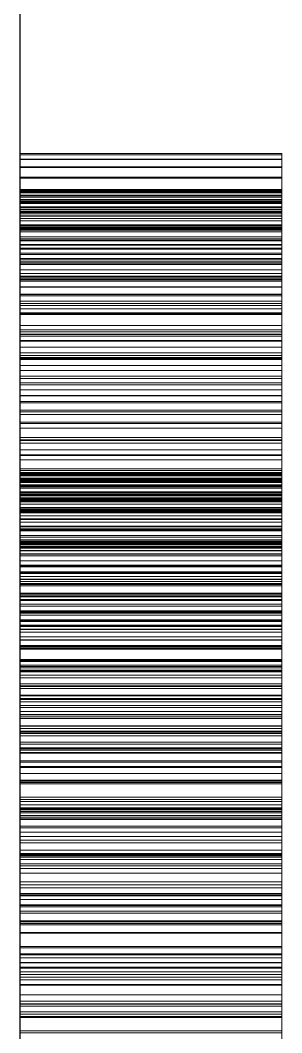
# Paper-space layout '01_三视图' of a CAD drawing. Header units: millimetres. Extents: x 8 to 451, y 8 to 289.
# Drawn here: x 18 to 18.6, y 188.286 to 190.605 of the extents above; entities that cross this region are included whole.
import ezdxf

# ---------------------------------------------------------------- set-up
doc = ezdxf.new("R2010")
doc.units = ezdxf.units.MM
doc.linetypes.add('WP_HIDDEN', pattern=[2.3, 1.5, -0.8])
doc.layers.add('HIDDEN', color=7, linetype='WP_HIDDEN', lineweight=13)
doc.layers.add('VISIBLE', color=7, linetype='CONTINUOUS', lineweight=25)

psp = doc.layouts.new('01_三视图')

# ---------------------------------------------------------------- linework, layer by layer
at = {"layer": 'HIDDEN'}
for points in [[(18, 190.3), (18, 190.2964)], [(18, 190.2966), (18, 190.3)], [(18, 190.3), (18.6, 190.3)], [(18, 190.2864), (18, 190.2966)], [(18, 190.2966), (18.6, 190.2966)], [(18, 190.2964), (18, 190.2857)], [(18, 190.2964), (18.6, 190.2964)], [(18, 190.2694), (18, 190.2864)], [(18, 190.2864), (18.6, 190.2864)], [(18, 190.2857), (18, 190.2679)], [(18, 190.2857), (18.6, 190.2857)], [(18.6, 190.3), (18.6, 190.2966)], [(18.6, 190.2964), (18.6, 190.3)], [(18.6, 190.2966), (18.6, 190.2864)], [(18.6, 190.2857), (18.6, 190.2964)], [(18.6, 190.2864), (18.6, 190.2694)], [(18.6, 190.2679), (18.6, 190.2857)], [(18, 190.2456), (18, 190.2694)], [(18, 190.2694), (18.6, 190.2694)], [(18, 190.2679), (18, 190.2429)], [(18, 190.2679), (18.6, 190.2679)], [(18.6, 190.2694), (18.6, 190.2456)], [(18.6, 190.2429), (18.6, 190.2679)], [(18, 190.215), (18, 190.2456)], [(18, 190.2456), (18.6, 190.2456)], [(18, 190.2429), (18, 190.2108)], [(18, 190.2429), (18.6, 190.2429)], [(18.6, 190.2456), (18.6, 190.215)], [(18.6, 190.2108), (18.6, 190.2429)], [(18, 190.2173), (18, 190.2138)], [(18, 190.2106), (18, 190.2173)], [(18, 190.2173), (18, 190.2153)], [(18, 190.2155), (18, 190.2173)], [(18, 190.2173), (18, 190.2141)], [(18, 190.2115), (18, 190.2173)], [(18, 190.2173), (18.6, 190.2173)], [(18, 190.21), (18, 190.2155)], [(18, 190.2155), (18.6, 190.2155)], [(18, 190.2153), (18, 190.2094)], [(18, 190.2153), (18.6, 190.2153)], [(18, 190.1776), (18, 190.215)], [(18, 190.215), (18.6, 190.215)], [(18, 190.2141), (18, 190.2044)], [(18, 190.2141), (18.6, 190.2141)], [(18, 190.2138), (18, 190.2033)], [(18, 190.2138), (18.6, 190.2138)], [(18, 190.194), (18, 190.2115)], [(18, 190.2115), (18.6, 190.2115)], [(18, 190.2108), (18, 190.1715)], [(18, 190.2108), (18.6, 190.2108)], [(18, 190.1903), (18, 190.2106)], [(18, 190.2106), (18.6, 190.2106)], [(18, 190.2007), (18, 190.21)], [(18, 190.21), (18.6, 190.21)], [(18, 190.2094), (18, 190.1994)], [(18, 190.2094), (18.6, 190.2094)], [(18.6, 190.2138), (18.6, 190.2173)], [(18.6, 190.2173), (18.6, 190.2106)], [(18.6, 190.2153), (18.6, 190.2173)], [(18.6, 190.2173), (18.6, 190.2155)], [(18.6, 190.2173), (18.6, 190.2115)], [(18.6, 190.2141), (18.6, 190.2173)], [(18.6, 190.2155), (18.6, 190.21)], [(18.6, 190.2094), (18.6, 190.2153)], [(18.6, 190.215), (18.6, 190.1776)], [(18.6, 190.2044), (18.6, 190.2141)], [(18.6, 190.2033), (18.6, 190.2138)], [(18.6, 190.2115), (18.6, 190.194)], [(18.6, 190.1715), (18.6, 190.2108)], [(18.6, 190.2106), (18.6, 190.1903)], [(18.6, 190.21), (18.6, 190.2007)], [(18.6, 190.1994), (18.6, 190.2094)], [(18, 190.2044), (18, 190.1883)], [(18, 190.2044), (18.6, 190.2044)], [(18, 190.2033), (18, 190.1858)], [(18, 190.2033), (18.6, 190.2033)], [(18, 190.1878), (18, 190.2007)], [(18, 190.2007), (18.6, 190.2007)], [(18, 190.1994), (18, 190.1855)], [(18, 190.1994), (18.6, 190.1994)], [(18, 190.1647), (18, 190.194)], [(18, 190.194), (18.6, 190.194)], [(18, 190.1912), (18, 183.8131)], [(18, 186.0929), (18, 190.1912)], [(18, 190.1912), (18, 186.963)], [(18, 185.884), (18, 190.1912)], [(18, 190.1912), (18, 186.0102)], [(18, 190.1912), (18, 190.1874)], [(18, 190.1912), (18.6, 190.1912)], [(18, 190.1751), (18, 190.1903)], [(18, 190.1903), (18.6, 190.1903)], [(18, 190.1883), (18, 190.1657)], [(18, 190.1883), (18.6, 190.1883)], [(18, 190.1712), (18, 190.1878)], [(18, 190.1878), (18.6, 190.1878)], [(18, 190.1874), (18, 190.176)], [(18, 190.1874), (18.6, 190.1874)], [(18, 190.1858), (18, 190.1613)], [(18, 190.1858), (18.6, 190.1858)], [(18, 190.1855), (18, 190.1676)], [(18, 190.1855), (18.6, 190.1855)], [(18.6, 190.1883), (18.6, 190.2044)], [(18.6, 190.1858), (18.6, 190.2033)], [(18.6, 190.2007), (18.6, 190.1878)], [(18.6, 190.1855), (18.6, 190.1994)], [(18.6, 190.194), (18.6, 190.1647)], [(18.6, 190.1912), (18.6, 183.8131)], [(18.6, 186.0102), (18.6, 190.1912)], [(18.6, 190.1912), (18.6, 186.0929)], [(18.6, 190.1912), (18.6, 185.884)], [(18.6, 186.963), (18.6, 190.1912)], [(18.6, 190.1874), (18.6, 190.1912)], [(18.6, 190.1903), (18.6, 190.1751)], [(18.6, 190.1657), (18.6, 190.1883)], [(18.6, 190.1878), (18.6, 190.1712)], [(18.6, 190.176), (18.6, 190.1874)], [(18.6, 190.1613), (18.6, 190.1858)], [(18.6, 190.1676), (18.6, 190.1855)], [(18, 190.1335), (18, 190.1776)], [(18, 190.1776), (18.6, 190.1776)], [(18, 190.176), (18, 190.157)], [(18, 190.176), (18.6, 190.176)], [(18, 190.1565), (18, 190.1751)], [(18, 190.1751), (18.6, 190.1751)], [(18, 190.1715), (18, 190.1251)], [(18, 190.1715), (18.6, 190.1715)], [(18, 190.151), (18, 190.1712)], [(18, 190.1712), (18.6, 190.1712)], [(18, 190.1676), (18, 190.1458)], [(18, 190.1676), (18.6, 190.1676)], [(18, 190.1657), (18, 190.1366)], [(18, 190.1657), (18.6, 190.1657)], [(18, 190.1238), (18, 190.1647)], [(18, 190.1647), (18.6, 190.1647)], [(18, 190.1613), (18, 190.1298)], [(18, 190.1613), (18.6, 190.1613)], [(18.6, 190.1776), (18.6, 190.1335)], [(18.6, 190.157), (18.6, 190.176)], [(18.6, 190.1751), (18.6, 190.1565)], [(18.6, 190.1251), (18.6, 190.1715)], [(18.6, 190.1712), (18.6, 190.151)], [(18.6, 190.1458), (18.6, 190.1676)], [(18.6, 190.1366), (18.6, 190.1657)], [(18.6, 190.1647), (18.6, 190.1238)], [(18.6, 190.1298), (18.6, 190.1613)], [(18, 190.157), (18, 190.1303)], [(18, 190.157), (18.6, 190.157)], [(18, 190.1345), (18, 190.1565)], [(18, 190.1565), (18.6, 190.1565)], [(18, 190.127), (18, 190.151)], [(18, 190.151), (18.6, 190.151)], [(18, 190.1458), (18, 190.1199)], [(18, 190.1458), (18.6, 190.1458)], [(18.6, 190.1303), (18.6, 190.157)], [(18.6, 190.1565), (18.6, 190.1345)], [(18.6, 190.151), (18.6, 190.127)], [(18.6, 190.1199), (18.6, 190.1458)], [(18, 190.1366), (18, 190.1011)], [(18, 190.1366), (18.6, 190.1366)], [(18, 190.1091), (18, 190.1345)], [(18, 190.1345), (18.6, 190.1345)], [(18, 190.0825), (18, 190.1335)], [(18, 190.1335), (18.6, 190.1335)], [(18, 190.1303), (18, 190.1085)], [(18, 190.1303), (18.6, 190.1303)], [(18, 190.1298), (18, 190.0913)], [(18, 190.1298), (18.6, 190.1298)], [(18, 190.0993), (18, 190.127)], [(18, 190.127), (18.6, 190.127)], [(18, 190.1251), (18, 190.0716)], [(18, 190.1251), (18.6, 190.1251)], [(18, 190.0712), (18, 190.1238)], [(18, 190.1238), (18.6, 190.1238)], [(18, 190.1199), (18, 190.0901)], [(18, 190.1199), (18.6, 190.1199)], [(18.6, 190.1011), (18.6, 190.1366)], [(18.6, 190.1345), (18.6, 190.1091)], [(18.6, 190.1335), (18.6, 190.0825)], [(18.6, 190.1085), (18.6, 190.1303)], [(18.6, 190.0913), (18.6, 190.1298)], [(18.6, 190.127), (18.6, 190.0993)], [(18.6, 190.0716), (18.6, 190.1251)], [(18.6, 190.1238), (18.6, 190.0712)], [(18.6, 190.0901), (18.6, 190.1199)], [(18, 190.0804), (18, 190.1091)], [(18, 190.1091), (18.6, 190.1091)], [(18, 190.1085), (18, 190.0823)], [(18, 190.1085), (18.6, 190.1085)], [(18, 190.1042), (18, 189.3559)], [(18, 186.8281), (18, 190.1042)], [(18, 190.1042), (18.6, 190.1042)], [(18, 190.1011), (18, 190.0591)], [(18, 190.1011), (18.6, 190.1011)], [(18, 190.068), (18, 190.0993)], [(18, 190.0993), (18.6, 190.0993)], [(18.6, 190.1091), (18.6, 190.0804)], [(18.6, 190.0823), (18.6, 190.1085)], [(18.6, 190.1042), (18.6, 186.8281)], [(18.6, 189.3559), (18.6, 190.1042)], [(18.6, 190.0591), (18.6, 190.1011)], [(18.6, 190.0993), (18.6, 190.068)], [(18, 190.0913), (18, 190.0458)], [(18, 190.0913), (18.6, 190.0913)], [(18, 190.0901), (18, 190.0563)], [(18, 190.0901), (18.6, 190.0901)], [(18, 190.0249), (18, 190.0825)], [(18, 190.0825), (18.6, 190.0825)], [(18, 190.0823), (18, 190.0517)], [(18, 190.0823), (18.6, 190.0823)], [(18, 190.0482), (18, 190.0804)], [(18, 190.0804), (18.6, 190.0804)], [(18, 190.0716), (18, 190.0111)], [(18, 190.0716), (18.6, 190.0716)], [(18, 190.0069), (18, 190.0712)], [(18, 190.0712), (18.6, 190.0712)], [(18.6, 190.0458), (18.6, 190.0913)], [(18.6, 190.0563), (18.6, 190.0901)], [(18.6, 190.0825), (18.6, 190.0249)], [(18.6, 190.0517), (18.6, 190.0823)], [(18.6, 190.0804), (18.6, 190.0482)], [(18.6, 190.0111), (18.6, 190.0716)], [(18.6, 190.0712), (18.6, 190.0069)], [(18, 190.0329), (18, 190.068)], [(18, 190.068), (18.6, 190.068)], [(18, 190.0591), (18, 190.0107)], [(18, 190.0591), (18.6, 190.0591)], [(18, 190.0563), (18, 190.0185)], [(18, 190.0563), (18.6, 190.0563)], [(18, 190.0517), (18, 190.0167)], [(18, 190.0517), (18.6, 190.0517)], [(18, 190.0127), (18, 190.0482)], [(18, 190.0482), (18.6, 190.0482)], [(18, 190.0458), (18, 189.9933)], [(18, 190.0458), (18.6, 190.0458)], [(18.6, 190.068), (18.6, 190.0329)], [(18.6, 190.0107), (18.6, 190.0591)], [(18.6, 190.0185), (18.6, 190.0563)], [(18.6, 190.0167), (18.6, 190.0517)], [(18.6, 190.0482), (18.6, 190.0127)], [(18.6, 189.9933), (18.6, 190.0458)], [(18, 189.9942), (18, 190.0329)], [(18, 190.0329), (18.6, 190.0329)], [(18, 189.9611), (18, 190.0249)], [(18, 190.0249), (18.6, 190.0249)], [(18.6, 190.0329), (18.6, 189.9942)], [(18.6, 190.0249), (18.6, 189.9611)], [(18, 190.0185), (18, 189.9767)], [(18, 190.0185), (18.6, 190.0185)], [(18, 190.0167), (18, 189.9772)], [(18, 190.0167), (18.6, 190.0167)], [(18, 189.9738), (18, 190.0127)], [(18, 190.0127), (18.6, 190.0127)], [(18, 190.0111), (18, 189.9439)], [(18, 190.0111), (18.6, 190.0111)], [(18, 190.0107), (18, 189.9562)], [(18, 190.0107), (18.6, 190.0107)], [(18, 189.9309), (18, 190.0069)], [(18, 190.0069), (18.6, 190.0069)], [(18.6, 189.9767), (18.6, 190.0185)], [(18.6, 189.9772), (18.6, 190.0167)], [(18.6, 190.0127), (18.6, 189.9738)], [(18.6, 189.9439), (18.6, 190.0111)], [(18.6, 189.9562), (18.6, 190.0107)], [(18.6, 190.0069), (18.6, 189.9309)], [(18, 189.9518), (18, 189.9942)], [(18, 189.9942), (18.6, 189.9942)], [(18, 189.9933), (18, 189.9347)], [(18, 189.9933), (18.6, 189.9933)], [(18, 189.9772), (18, 189.9333)], [(18, 189.9772), (18.6, 189.9772)], [(18, 189.9767), (18, 189.931)], [(18, 189.9767), (18.6, 189.9767)], [(18.6, 189.9942), (18.6, 189.9518)], [(18.6, 189.9347), (18.6, 189.9933)], [(18.6, 189.9333), (18.6, 189.9772)], [(18.6, 189.931), (18.6, 189.9767)], [(18, 189.9316), (18, 189.9738)], [(18, 189.9738), (18.6, 189.9738)], [(18, 189.8909), (18, 189.9611)], [(18, 189.9611), (18.6, 189.9611)], [(18, 189.9562), (18, 189.8959)], [(18, 189.9562), (18.6, 189.9562)], [(18.6, 189.9738), (18.6, 189.9316)], [(18.6, 189.9611), (18.6, 189.8909)], [(18.6, 189.8959), (18.6, 189.9562)], [(18, 189.9057), (18, 189.9518)], [(18, 189.9518), (18.6, 189.9518)], [(18, 189.9439), (18, 189.87)], [(18, 189.9439), (18.6, 189.9439)], [(18, 189.9347), (18, 189.871)], [(18, 189.9347), (18.6, 189.9347)], [(18, 189.9333), (18, 189.885)], [(18, 189.9333), (18.6, 189.9333)], [(18, 189.8859), (18, 189.9316)], [(18, 189.9316), (18.6, 189.9316)], [(18, 189.931), (18, 189.8813)], [(18, 189.931), (18.6, 189.931)], [(18, 189.8432), (18, 189.9309)], [(18, 189.9309), (18.6, 189.9309)], [(18.6, 189.9518), (18.6, 189.9057)], [(18.6, 189.87), (18.6, 189.9439)], [(18.6, 189.871), (18.6, 189.9347)], [(18.6, 189.885), (18.6, 189.9333)], [(18.6, 189.9316), (18.6, 189.8859)], [(18.6, 189.8813), (18.6, 189.931)], [(18.6, 189.9309), (18.6, 189.8432)], [(18, 189.8559), (18, 189.9057)], [(18, 189.9057), (18.6, 189.9057)], [(18, 189.8959), (18, 189.83)], [(18, 189.8959), (18.6, 189.8959)], [(18, 189.8144), (18, 189.8909)], [(18, 189.8909), (18.6, 189.8909)], [(18, 189.8369), (18, 189.8859)], [(18, 189.8859), (18.6, 189.8859)], [(18, 189.885), (18, 189.8323)], [(18, 189.885), (18.6, 189.885)], [(18.6, 189.9057), (18.6, 189.8559)], [(18.6, 189.83), (18.6, 189.8959)], [(18.6, 189.8909), (18.6, 189.8144)], [(18.6, 189.8859), (18.6, 189.8369)], [(18.6, 189.8323), (18.6, 189.885)], [(18, 189.8813), (18, 189.8276)], [(18, 189.8813), (18.6, 189.8813)], [(18, 189.871), (18, 189.8023)], [(18, 189.871), (18.6, 189.871)], [(18, 189.87), (18, 189.7893)], [(18, 189.87), (18.6, 189.87)], [(18.6, 189.8276), (18.6, 189.8813)], [(18.6, 189.8023), (18.6, 189.871)], [(18.6, 189.7893), (18.6, 189.87)], [(18, 189.8024), (18, 189.8559)], [(18, 189.8559), (18.6, 189.8559)], [(18, 189.7447), (18, 189.8432)], [(18, 189.8432), (18.6, 189.8432)], [(18, 189.7844), (18, 189.8369)], [(18, 189.8369), (18.6, 189.8369)], [(18.6, 189.8559), (18.6, 189.8024)], [(18.6, 189.8432), (18.6, 189.7447)], [(18.6, 189.8369), (18.6, 189.7844)], [(18, 189.8323), (18, 189.7746)], [(18, 189.8323), (18.6, 189.8323)], [(18, 189.83), (18, 189.7583)], [(18, 189.83), (18.6, 189.83)], [(18, 189.8276), (18, 189.7699)], [(18, 189.8276), (18.6, 189.8276)], [(18, 189.7315), (18, 189.8144)], [(18, 189.8144), (18.6, 189.8144)], [(18.6, 189.7746), (18.6, 189.8323)], [(18.6, 189.7583), (18.6, 189.83)], [(18.6, 189.7699), (18.6, 189.8276)], [(18.6, 189.8144), (18.6, 189.7315)], [(18, 189.7453), (18, 189.8024)], [(18, 189.8024), (18.6, 189.8024)], [(18, 189.8023), (18, 189.7284)], [(18, 189.8023), (18.6, 189.8023)], [(18.6, 189.8024), (18.6, 189.7453)], [(18.6, 189.7284), (18.6, 189.8023)], [(18, 189.7893), (18, 189.7019)], [(18, 189.7893), (18.6, 189.7893)], [(18, 189.7289), (18, 189.7844)], [(18, 189.7844), (18.6, 189.7844)], [(18, 189.7746), (18, 189.7114)], [(18, 189.7746), (18.6, 189.7746)], [(18, 189.7699), (18, 189.7083)], [(18, 189.7699), (18.6, 189.7699)], [(18.6, 189.7019), (18.6, 189.7893)], [(18.6, 189.7844), (18.6, 189.7289)], [(18.6, 189.7114), (18.6, 189.7746)], [(18.6, 189.7083), (18.6, 189.7699)], [(18, 189.7583), (18, 189.681)], [(18, 189.7583), (18.6, 189.7583)], [(18, 189.6846), (18, 189.7453)], [(18, 189.7453), (18.6, 189.7453)], [(18, 189.6364), (18, 189.7447)], [(18, 189.7447), (18.6, 189.7447)], [(18.6, 189.681), (18.6, 189.7583)], [(18.6, 189.7453), (18.6, 189.6846)], [(18.6, 189.7447), (18.6, 189.6364)], [(18, 189.6424), (18, 189.7315)], [(18, 189.7315), (18.6, 189.7315)], [(18, 189.6707), (18, 189.7289)], [(18, 189.7289), (18.6, 189.7289)], [(18, 189.7284), (18, 189.6495)], [(18, 189.7284), (18.6, 189.7284)], [(18.6, 189.7315), (18.6, 189.6424)], [(18.6, 189.7289), (18.6, 189.6707)], [(18.6, 189.6495), (18.6, 189.7284)], [(18, 189.7114), (18, 189.6427)], [(18, 189.7114), (18.6, 189.7114)], [(18, 189.7083), (18, 189.6437)], [(18, 189.7083), (18.6, 189.7083)], [(18, 189.7019), (18, 189.6078)], [(18, 189.7019), (18.6, 189.7019)], [(18.6, 189.6427), (18.6, 189.7114)], [(18.6, 189.6437), (18.6, 189.7083)], [(18.6, 189.6078), (18.6, 189.7019)], [(18, 189.6206), (18, 189.6846)], [(18, 189.6846), (18.6, 189.6846)], [(18, 189.681), (18, 189.5979)], [(18, 189.681), (18.6, 189.681)], [(18.6, 189.6846), (18.6, 189.6206)], [(18.6, 189.5979), (18.6, 189.681)], [(18, 189.6096), (18, 189.6707)], [(18, 189.6707), (18.6, 189.6707)], [(18.6, 189.6707), (18.6, 189.6096)], [(18, 189.6495), (18, 189.5654)], [(18, 189.6495), (18.6, 189.6495)], [(18, 189.6437), (18, 189.5772)], [(18, 189.6437), (18.6, 189.6437)], [(18, 189.6427), (18, 189.5685)], [(18, 189.6427), (18.6, 189.6427)], [(18, 189.5469), (18, 189.6424)], [(18, 189.6424), (18.6, 189.6424)], [(18, 189.5182), (18, 189.6364)], [(18, 189.6364), (18.6, 189.6364)], [(18.6, 189.5654), (18.6, 189.6495)], [(18.6, 189.5772), (18.6, 189.6437)], [(18.6, 189.5685), (18.6, 189.6427)], [(18.6, 189.6424), (18.6, 189.5469)], [(18.6, 189.6364), (18.6, 189.5182)], [(18, 189.5532), (18, 189.6206)], [(18, 189.6206), (18.6, 189.6206)], [(18, 189.5458), (18, 189.6096)], [(18, 189.6096), (18.6, 189.6096)], [(18, 189.6078), (18, 189.507)], [(18, 189.6078), (18.6, 189.6078)], [(18.6, 189.6206), (18.6, 189.5532)], [(18.6, 189.6096), (18.6, 189.5458)], [(18.6, 189.507), (18.6, 189.6078)], [(18, 189.5979), (18, 189.5091)], [(18, 189.5979), (18.6, 189.5979)], [(18.6, 189.5091), (18.6, 189.5979)], [(18, 189.5772), (18, 189.5089)], [(18, 189.5772), (18.6, 189.5772)], [(18, 189.5734), (18, 189.5689)], [(18, 189.569), (18, 189.5734)], [(18, 189.5734), (18.6, 189.5734)], [(18, 189.5691), (18, 189.5638)], [(18, 189.5641), (18, 189.5691)], [(18, 189.5691), (18.6, 189.5691)], [(18, 189.5691), (18, 189.5673)], [(18, 189.5671), (18, 189.5691)], [(18, 189.5558), (18, 189.569)], [(18, 189.569), (18.6, 189.569)], [(18, 189.5689), (18, 189.5555)], [(18, 189.5689), (18.6, 189.5689)], [(18, 189.5685), (18, 189.4888)], [(18, 189.5685), (18.6, 189.5685)], [(18, 189.5673), (18, 189.5619)], [(18, 189.5673), (18.6, 189.5673)], [(18, 189.5671), (18.6, 189.5671)], [(18, 189.561), (18, 189.5671)], [(18, 189.5654), (18, 189.4763)], [(18, 189.5654), (18.6, 189.5654)], [(18, 189.5491), (18, 189.5641)], [(18, 189.5641), (18.6, 189.5641)], [(18, 189.5638), (18, 189.5479)], [(18, 189.5638), (18.6, 189.5638)], [(18, 189.5619), (18, 189.553)], [(18, 189.5619), (18.6, 189.5619)], [(18, 189.561), (18.6, 189.561)], [(18, 189.5509), (18, 189.561)], [(18.6, 189.5089), (18.6, 189.5772)], [(18.6, 189.5734), (18.6, 189.569)], [(18.6, 189.5689), (18.6, 189.5734)], [(18.6, 189.5691), (18.6, 189.5641)], [(18.6, 189.5638), (18.6, 189.5691)], [(18.6, 189.5673), (18.6, 189.5691)], [(18.6, 189.5691), (18.6, 189.5671)], [(18.6, 189.569), (18.6, 189.5558)], [(18.6, 189.5555), (18.6, 189.5689)], [(18.6, 189.4888), (18.6, 189.5685)], [(18.6, 189.5619), (18.6, 189.5673)], [(18.6, 189.5671), (18.6, 189.561)], [(18.6, 189.4763), (18.6, 189.5654)], [(18.6, 189.5641), (18.6, 189.5491)], [(18.6, 189.5479), (18.6, 189.5638)], [(18.6, 189.553), (18.6, 189.5619)], [(18.6, 189.561), (18.6, 189.5509)], [(18, 189.556), (18, 189.5516)], [(18, 189.5512), (18, 189.556)], [(18, 189.556), (18.6, 189.556)], [(18, 189.5337), (18, 189.5558)], [(18, 189.5558), (18.6, 189.5558)], [(18, 189.5555), (18, 189.5331)], [(18, 189.5555), (18.6, 189.5555)], [(18, 189.4825), (18, 189.5532)], [(18, 189.5532), (18.6, 189.5532)], [(18, 189.553), (18, 189.5405)], [(18, 189.553), (18.6, 189.553)], [(18, 189.5516), (18, 189.5385)], [(18, 189.5516), (18.6, 189.5516)], [(18, 189.5367), (18, 189.5512)], [(18, 189.5512), (18.6, 189.5512)], [(18, 189.5509), (18.6, 189.5509)], [(18, 189.5367), (18, 189.5509)], [(18, 189.5241), (18, 189.5491)], [(18, 189.5491), (18.6, 189.5491)], [(18, 189.5479), (18, 189.5214)], [(18, 189.5479), (18.6, 189.5479)], [(18, 189.4451), (18, 189.5469)], [(18, 189.5469), (18.6, 189.5469)], [(18, 189.4793), (18, 189.5458)], [(18, 189.5458), (18.6, 189.5458)], [(18, 189.5405), (18, 189.5245)], [(18, 189.5405), (18.6, 189.5405)], [(18, 189.5385), (18, 189.5166)], [(18, 189.5385), (18.6, 189.5385)], [(18, 189.5126), (18, 189.5367)], [(18, 189.5367), (18.6, 189.5367)], [(18, 189.5185), (18, 189.5367)], [(18.6, 189.556), (18.6, 189.5512)], [(18.6, 189.5516), (18.6, 189.556)], [(18.6, 189.5558), (18.6, 189.5337)], [(18.6, 189.5331), (18.6, 189.5555)], [(18.6, 189.5532), (18.6, 189.4825)], [(18.6, 189.5405), (18.6, 189.553)], [(18.6, 189.5385), (18.6, 189.5516)], [(18.6, 189.5512), (18.6, 189.5367)], [(18.6, 189.5509), (18.6, 189.5367)], [(18.6, 189.5491), (18.6, 189.5241)], [(18.6, 189.5214), (18.6, 189.5479)], [(18.6, 189.5469), (18.6, 189.4451)], [(18.6, 189.5458), (18.6, 189.4793)], [(18.6, 189.5245), (18.6, 189.5405)], [(18.6, 189.5166), (18.6, 189.5385)], [(18.6, 189.5367), (18.6, 189.5126)], [(18.6, 189.5367), (18.6, 189.5185)], [(18, 189.5027), (18, 189.5337)], [(18, 189.5337), (18.6, 189.5337)], [(18, 189.5331), (18, 189.5016)], [(18, 189.5331), (18.6, 189.5331)], [(18, 189.5245), (18, 189.5048)], [(18, 189.5245), (18.6, 189.5245)], [(18, 189.4891), (18, 189.5241)], [(18, 189.5241), (18.6, 189.5241)], [(18, 189.5214), (18, 189.4842)], [(18, 189.5214), (18.6, 189.5214)], [(18, 189.5185), (18.6, 189.5185)], [(18, 189.4963), (18, 189.5185)], [(18, 189.3902), (18, 189.5182)], [(18, 189.5182), (18.6, 189.5182)], [(18, 189.5166), (18, 189.4859)], [(18, 189.5166), (18.6, 189.5166)], [(18, 189.4788), (18, 189.5126)], [(18, 189.5126), (18.6, 189.5126)], [(18.6, 189.5337), (18.6, 189.5027)], [(18.6, 189.5016), (18.6, 189.5331)], [(18.6, 189.5048), (18.6, 189.5245)], [(18.6, 189.5241), (18.6, 189.4891)], [(18.6, 189.4842), (18.6, 189.5214)], [(18.6, 189.5185), (18.6, 189.4963)], [(18.6, 189.5182), (18.6, 189.3902)], [(18.6, 189.4859), (18.6, 189.5166)], [(18.6, 189.5126), (18.6, 189.4788)], [(18, 189.5091), (18, 189.4146)], [(18, 189.5091), (18.6, 189.5091)], [(18, 189.5089), (18, 189.4386)], [(18, 189.5089), (18.6, 189.5089)], [(18, 189.507), (18, 189.3994)], [(18, 189.507), (18.6, 189.507)], [(18, 189.5048), (18, 189.4816)], [(18, 189.5048), (18.6, 189.5048)], [(18, 189.463), (18, 189.5027)], [(18, 189.5027), (18.6, 189.5027)], [(18, 189.5016), (18, 189.4613)], [(18, 189.5016), (18.6, 189.5016)], [(18, 189.4963), (18.6, 189.4963)], [(18, 189.47), (18, 189.4963)], [(18, 189.4442), (18, 189.4891)], [(18, 189.4891), (18.6, 189.4891)], [(18, 189.4888), (18, 189.4036)], [(18, 189.4888), (18.6, 189.4888)], [(18.6, 189.4146), (18.6, 189.5091)], [(18.6, 189.4386), (18.6, 189.5089)], [(18.6, 189.3994), (18.6, 189.507)], [(18.6, 189.4816), (18.6, 189.5048)], [(18.6, 189.5027), (18.6, 189.463)], [(18.6, 189.4613), (18.6, 189.5016)], [(18.6, 189.4963), (18.6, 189.47)], [(18.6, 189.4891), (18.6, 189.4442)], [(18.6, 189.4036), (18.6, 189.4888)], [(18, 189.4859), (18, 189.4464)], [(18, 189.4859), (18.6, 189.4859)], [(18, 189.4842), (18, 189.4365)], [(18, 189.4842), (18.6, 189.4842)], [(18, 189.4084), (18, 189.4825)], [(18, 189.4825), (18.6, 189.4825)], [(18, 189.4816), (18, 189.4549)], [(18, 189.4816), (18.6, 189.4816)], [(18, 189.4099), (18, 189.4793)], [(18, 189.4793), (18.6, 189.4793)], [(18, 189.4354), (18, 189.4788)], [(18, 189.4788), (18.6, 189.4788)], [(18, 189.4763), (18, 189.382)], [(18, 189.4763), (18.6, 189.4763)], [(18, 189.47), (18.6, 189.47)], [(18, 189.4397), (18, 189.47)], [(18.6, 189.4464), (18.6, 189.4859)], [(18.6, 189.4365), (18.6, 189.4842)], [(18.6, 189.4825), (18.6, 189.4084)], [(18.6, 189.4549), (18.6, 189.4816)], [(18.6, 189.4793), (18.6, 189.4099)], [(18.6, 189.4788), (18.6, 189.4354)], [(18.6, 189.382), (18.6, 189.4763)], [(18.6, 189.47), (18.6, 189.4397)], [(18, 189.4144), (18, 189.463)], [(18, 189.463), (18.6, 189.463)], [(18, 189.4613), (18, 189.4119)], [(18, 189.4613), (18.6, 189.4613)], [(18, 189.4549), (18, 189.4245)], [(18, 189.4549), (18.6, 189.4549)], [(18, 189.4464), (18, 189.3982)], [(18, 189.4464), (18.6, 189.4464)], [(18, 189.3391), (18, 189.4451)], [(18, 189.4451), (18.6, 189.4451)], [(18, 189.3892), (18, 189.4442)], [(18, 189.4442), (18.6, 189.4442)], [(18.6, 189.463), (18.6, 189.4144)], [(18.6, 189.4119), (18.6, 189.4613)], [(18.6, 189.4245), (18.6, 189.4549)], [(18.6, 189.3982), (18.6, 189.4464)], [(18.6, 189.4451), (18.6, 189.3391)], [(18.6, 189.4442), (18.6, 189.3892)], [(18, 189.4397), (18.6, 189.4397)], [(18, 189.4053), (18, 189.4397)], [(18, 189.4386), (18, 189.3664)], [(18, 189.4386), (18.6, 189.4386)], [(18, 189.4386), (18, 187.1588)], [(18, 189.435), (18, 189.4386)], [(18, 189.4365), (18, 189.3782)], [(18, 189.4365), (18.6, 189.4365)], [(18, 189.3823), (18, 189.4354)], [(18, 189.4354), (18.6, 189.4354)], [(18, 189.435), (18.6, 189.435)], [(18, 189.4244), (18, 189.435)], [(18, 189.4245), (18, 189.3906)], [(18, 189.4245), (18.6, 189.4245)], [(18, 189.4244), (18.6, 189.4244)], [(18, 189.4067), (18, 189.4244)], [(18, 189.4212), (18, 189.0144)], [(18, 189.1645), (18, 189.4212)], [(18, 189.4212), (18.6, 189.4212)], [(18.6, 189.4397), (18.6, 189.4053)], [(18.6, 189.3664), (18.6, 189.4386)], [(18.6, 187.1588), (18.6, 189.4386)], [(18.6, 189.4386), (18.6, 189.435)], [(18.6, 189.3782), (18.6, 189.4365)], [(18.6, 189.4354), (18.6, 189.3823)], [(18.6, 189.435), (18.6, 189.4244)], [(18.6, 189.3906), (18.6, 189.4245)], [(18.6, 189.4244), (18.6, 189.4067)], [(18.6, 189.0144), (18.6, 189.4212)], [(18.6, 189.4212), (18.6, 189.1645)], [(18, 189.4146), (18, 189.3146)], [(18, 189.4146), (18.6, 189.4146)], [(18, 189.3569), (18, 189.4144)], [(18, 189.4144), (18.6, 189.4144)], [(18, 189.4119), (18, 189.3536)], [(18, 189.4119), (18.6, 189.4119)], [(18, 189.3378), (18, 189.4099)], [(18, 189.4099), (18.6, 189.4099)], [(18, 189.331), (18, 189.4084)], [(18, 189.4084), (18.6, 189.4084)], [(18, 189.4067), (18.6, 189.4067)], [(18, 189.3953), (18, 189.4067)], [(18, 189.4053), (18.6, 189.4053)], [(18, 189.3668), (18, 189.4053)], [(18, 189.4036), (18, 189.3129)], [(18, 189.4036), (18.6, 189.4036)], [(18, 189.3994), (18, 189.2866)], [(18, 189.3994), (18.6, 189.3994)], [(18, 189.3982), (18, 189.3412)], [(18, 189.3982), (18.6, 189.3982)], [(18.6, 189.3146), (18.6, 189.4146)], [(18.6, 189.4144), (18.6, 189.3569)], [(18.6, 189.3536), (18.6, 189.4119)], [(18.6, 189.4099), (18.6, 189.3378)], [(18.6, 189.4084), (18.6, 189.331)], [(18.6, 189.4067), (18.6, 189.3953)], [(18.6, 189.4053), (18.6, 189.3668)], [(18.6, 189.3129), (18.6, 189.4036)], [(18.6, 189.2866), (18.6, 189.3994)], [(18.6, 189.3412), (18.6, 189.3982)], [(18, 189.3953), (18.6, 189.3953)], [(18, 189.382), (18, 189.3953)], [(18, 189.3906), (18, 189.3532)], [(18, 189.3906), (18.6, 189.3906)], [(18, 189.2523), (18, 189.3902)], [(18, 189.3902), (18.6, 189.3902)], [(18, 189.3243), (18, 189.3892)], [(18, 189.3892), (18.6, 189.3892)], [(18, 189.3195), (18, 189.3823)], [(18, 189.3823), (18.6, 189.3823)], [(18, 189.382), (18, 189.2845)], [(18, 189.382), (18.6, 189.382)], [(18, 189.3561), (18, 189.382)], [(18, 189.3782), (18, 189.3093)], [(18, 189.3782), (18.6, 189.3782)], [(18.6, 189.3953), (18.6, 189.382)], [(18.6, 189.3532), (18.6, 189.3906)], [(18.6, 189.3902), (18.6, 189.2523)], [(18.6, 189.3892), (18.6, 189.3243)], [(18.6, 189.3823), (18.6, 189.3195)], [(18.6, 189.2845), (18.6, 189.382)], [(18.6, 189.382), (18.6, 189.3561)], [(18.6, 189.3093), (18.6, 189.3782)], [(18, 189.3668), (18.6, 189.3668)], [(18, 189.3244), (18, 189.3668)], [(18, 189.3664), (18, 189.2923)], [(18, 189.3664), (18.6, 189.3664)], [(18, 189.2906), (18, 189.3569)], [(18, 189.3569), (18.6, 189.3569)], [(18, 189.3561), (18.6, 189.3561)], [(18, 189.3242), (18, 189.3561)], [(18, 189.3559), (18, 187.6417)], [(18, 189.3559), (18.6, 189.3559)], [(18, 189.3536), (18, 189.2863)], [(18, 189.3536), (18.6, 189.3536)], [(18, 189.3532), (18, 189.3121)], [(18, 189.3532), (18.6, 189.3532)], [(18.6, 189.3668), (18.6, 189.3244)], [(18.6, 189.2923), (18.6, 189.3664)], [(18.6, 189.3569), (18.6, 189.2906)], [(18.6, 189.3561), (18.6, 189.3242)], [(18.6, 187.6417), (18.6, 189.3559)], [(18.6, 189.2863), (18.6, 189.3536)], [(18.6, 189.3121), (18.6, 189.3532)], [(18, 189.3412), (18, 189.3094)], [(18, 189.3412), (18.6, 189.3412)], [(18, 189.2312), (18, 189.3391)], [(18, 189.3391), (18.6, 189.3391)], [(18, 189.2629), (18, 189.3378)], [(18, 189.3378), (18.6, 189.3378)], [(18, 189.2502), (18, 189.331)], [(18, 189.331), (18.6, 189.331)], [(18.6, 189.3094), (18.6, 189.3412)], [(18.6, 189.3391), (18.6, 189.2312)], [(18.6, 189.3378), (18.6, 189.2629)], [(18.6, 189.331), (18.6, 189.2502)], [(18, 189.3244), (18.6, 189.3244)], [(18, 189.2779), (18, 189.3244)], [(18, 189.2493), (18, 189.3243)], [(18, 189.3243), (18.6, 189.3243)], [(18, 189.3242), (18.6, 189.3242)], [(18, 189.2863), (18, 189.3242)], [(18, 189.2471), (18, 189.3195)], [(18, 189.3195), (18.6, 189.3195)], [(18, 189.3146), (18, 189.2093)], [(18, 189.3146), (18.6, 189.3146)], [(18, 189.3129), (18, 189.2167)], [(18, 189.3129), (18.6, 189.3129)], [(18, 189.3121), (18, 189.2675)], [(18, 189.3121), (18.6, 189.3121)], [(18, 189.3094), (18, 189.2754)], [(18, 189.3094), (18.6, 189.3094)], [(18, 189.3093), (18, 189.2297)], [(18, 189.3093), (18.6, 189.3093)], [(18.6, 189.3244), (18.6, 189.2779)], [(18.6, 189.3243), (18.6, 189.2493)], [(18.6, 189.3242), (18.6, 189.2863)], [(18.6, 189.3195), (18.6, 189.2471)], [(18.6, 189.2093), (18.6, 189.3146)], [(18.6, 189.2167), (18.6, 189.3129)], [(18.6, 189.2675), (18.6, 189.3121)], [(18.6, 189.2754), (18.6, 189.3094)], [(18.6, 189.2297), (18.6, 189.3093)], [(18, 189.2923), (18, 189.2163)], [(18, 189.2923), (18.6, 189.2923)], [(18, 189.2176), (18, 189.2906)], [(18, 189.2906), (18.6, 189.2906)], [(18, 189.2866), (18, 189.1702)], [(18, 189.2866), (18.6, 189.2866)], [(18, 189.2863), (18, 189.21)], [(18, 189.2863), (18.6, 189.2863)], [(18, 189.2863), (18.6, 189.2863)], [(18, 189.2422), (18, 189.2863)], [(18, 189.2845), (18, 189.1854)], [(18, 189.2845), (18.6, 189.2845)], [(18.6, 189.2163), (18.6, 189.2923)], [(18.6, 189.2906), (18.6, 189.2176)], [(18.6, 189.1702), (18.6, 189.2866)], [(18.6, 189.21), (18.6, 189.2863)], [(18.6, 189.2863), (18.6, 189.2422)], [(18.6, 189.1854), (18.6, 189.2845)], [(18, 189.2779), (18.6, 189.2779)], [(18, 189.2273), (18, 189.2779)], [(18, 189.2754), (18, 189.2035)], [(18, 189.2754), (18.6, 189.2754)], [(18, 189.2675), (18, 189.2193)], [(18, 189.2675), (18.6, 189.2675)], [(18, 189.1852), (18, 189.2629)], [(18, 189.2629), (18.6, 189.2629)], [(18.6, 189.2779), (18.6, 189.2273)], [(18.6, 189.2035), (18.6, 189.2754)], [(18.6, 189.2193), (18.6, 189.2675)], [(18.6, 189.2629), (18.6, 189.1852)], [(18, 189.1045), (18, 189.2523)], [(18, 189.2523), (18.6, 189.2523)], [(18, 189.1661), (18, 189.2502)], [(18, 189.2502), (18.6, 189.2502)], [(18, 189.1671), (18, 189.2493)], [(18, 189.2493), (18.6, 189.2493)], [(18, 189.1653), (18, 189.2471)], [(18, 189.2471), (18.6, 189.2471)], [(18, 189.2422), (18.6, 189.2422)], [(18, 189.1922), (18, 189.2422)], [(18.6, 189.2523), (18.6, 189.1045)], [(18.6, 189.2502), (18.6, 189.1661)], [(18.6, 189.2493), (18.6, 189.1671)], [(18.6, 189.2471), (18.6, 189.1653)], [(18.6, 189.2422), (18.6, 189.1922)], [(18, 189.1213), (18, 189.2312)], [(18, 189.2312), (18.6, 189.2312)], [(18, 189.2297), (18, 189.1408)], [(18, 189.2297), (18.6, 189.2297)], [(18, 189.2273), (18.6, 189.2273)], [(18, 189.1727), (18, 189.2273)], [(18, 189.2193), (18, 189.1123)], [(18, 189.2193), (18.6, 189.2193)], [(18, 189.14), (18, 189.2176)], [(18, 189.2176), (18.6, 189.2176)], [(18, 189.2167), (18, 189.1165)], [(18, 189.2167), (18.6, 189.2167)], [(18, 189.2163), (18, 189.1384)], [(18, 189.2163), (18.6, 189.2163)], [(18.6, 189.2312), (18.6, 189.1213)], [(18.6, 189.1408), (18.6, 189.2297)], [(18.6, 189.2273), (18.6, 189.1727)], [(18.6, 189.1123), (18.6, 189.2193)], [(18.6, 189.2176), (18.6, 189.14)], [(18.6, 189.1165), (18.6, 189.2167)], [(18.6, 189.1384), (18.6, 189.2163)], [(18, 189.21), (18, 189.1248)], [(18, 189.21), (18.6, 189.21)], [(18, 189.2093), (18, 189.0987)], [(18, 189.2093), (18.6, 189.2093)], [(18, 189.2035), (18, 189.1279)], [(18, 189.2035), (18.6, 189.2035)], [(18, 189.1922), (18.6, 189.1922)], [(18, 189.1361), (18, 189.1922)], [(18.6, 189.1248), (18.6, 189.21)], [(18.6, 189.0987), (18.6, 189.2093)], [(18.6, 189.1279), (18.6, 189.2035)], [(18.6, 189.1922), (18.6, 189.1361)], [(18, 189.1854), (18, 189.0849)], [(18, 189.1854), (18.6, 189.1854)], [(18, 189.1048), (18, 189.1852)], [(18, 189.1852), (18.6, 189.1852)], [(18, 189.1727), (18.6, 189.1727)], [(18, 189.114), (18, 189.1727)], [(18, 189.1702), (18, 189.0501)], [(18, 189.1702), (18.6, 189.1702)], [(18, 189.0803), (18, 189.1671)], [(18, 189.1671), (18.6, 189.1671)], [(18, 189.0786), (18, 189.1661)], [(18, 189.1661), (18.6, 189.1661)], [(18, 189.0742), (18, 189.1653)], [(18, 189.1653), (18.6, 189.1653)], [(18, 188.6728), (18, 189.1645)], [(18, 189.1645), (18.6, 189.1645)], [(18.6, 189.0849), (18.6, 189.1854)], [(18.6, 189.1852), (18.6, 189.1048)], [(18.6, 189.1727), (18.6, 189.114)], [(18.6, 189.0501), (18.6, 189.1702)], [(18.6, 189.1671), (18.6, 189.0803)], [(18.6, 189.1661), (18.6, 189.0786)], [(18.6, 189.1653), (18.6, 189.0742)], [(18.6, 189.1645), (18.6, 188.6728)], [(18, 189.1408), (18, 189.0437)], [(18, 189.1408), (18.6, 189.1408)], [(18.6, 189.0437), (18.6, 189.1408)], [(18, 189.0577), (18, 189.14)], [(18, 189.14), (18.6, 189.14)], [(18, 189.1384), (18, 189.0586)], [(18, 189.1384), (18.6, 189.1384)], [(18, 189.1361), (18.6, 189.1361)], [(18, 189.0739), (18, 189.1361)], [(18, 189.1279), (18, 189.0487)], [(18, 189.1279), (18.6, 189.1279)], [(18, 189.1248), (18, 189.0305)], [(18, 189.1248), (18.6, 189.1248)], [(18, 189.0095), (18, 189.1213)], [(18, 189.1213), (18.6, 189.1213)], [(18.6, 189.14), (18.6, 189.0577)], [(18.6, 189.0586), (18.6, 189.1384)], [(18.6, 189.1361), (18.6, 189.0739)], [(18.6, 189.0487), (18.6, 189.1279)], [(18.6, 189.0305), (18.6, 189.1248)], [(18.6, 189.1213), (18.6, 189.0095)], [(18, 189.1165), (18, 189.0138)], [(18, 189.1165), (18.6, 189.1165)], [(18, 189.114), (18.6, 189.114)], [(18, 189.0514), (18, 189.114)], [(18, 189.1123), (18, 189.0355)], [(18, 189.1123), (18.6, 189.1123)], [(18, 189.0216), (18, 189.1048)], [(18, 189.1048), (18.6, 189.1048)], [(18, 188.9469), (18, 189.1045)], [(18, 189.1045), (18.6, 189.1045)], [(18, 189.0987), (18, 188.9828)], [(18, 189.0987), (18.6, 189.0987)], [(18.6, 189.0138), (18.6, 189.1165)], [(18.6, 189.114), (18.6, 189.0514)], [(18.6, 189.0355), (18.6, 189.1123)], [(18.6, 189.1048), (18.6, 189.0216)], [(18.6, 189.1045), (18.6, 188.9469)], [(18.6, 188.9828), (18.6, 189.0987)], [(18, 189.0849), (18, 188.9828)], [(18, 189.0849), (18.6, 189.0849)], [(18, 188.989), (18, 189.0803)], [(18, 189.0803), (18.6, 189.0803)], [(18, 188.9878), (18, 189.0786)], [(18, 189.0786), (18.6, 189.0786)], [(18, 188.9739), (18, 189.0742)], [(18, 189.0742), (18.6, 189.0742)], [(18, 189.0739), (18.6, 189.0739)], [(18, 189.0057), (18, 189.0739)], [(18.6, 188.9828), (18.6, 189.0849)], [(18.6, 189.0803), (18.6, 188.989)], [(18.6, 189.0786), (18.6, 188.9878)], [(18.6, 189.0742), (18.6, 188.9739)], [(18.6, 189.0739), (18.6, 189.0057)], [(18, 189.0586), (18, 188.9768)], [(18, 189.0586), (18.6, 189.0586)], [(18, 188.9709), (18, 189.0577)], [(18, 189.0577), (18.6, 189.0577)], [(18, 189.0514), (18.6, 189.0514)], [(18, 188.9825), (18, 189.0514)], [(18, 189.0501), (18, 188.9263)], [(18, 189.0501), (18.6, 189.0501)], [(18, 189.0487), (18, 188.966)], [(18, 189.0487), (18.6, 189.0487)], [(18.6, 188.9768), (18.6, 189.0586)], [(18.6, 189.0577), (18.6, 188.9709)], [(18.6, 189.0514), (18.6, 188.9825)], [(18.6, 188.9263), (18.6, 189.0501)], [(18.6, 188.966), (18.6, 189.0487)], [(18, 189.0437), (18, 188.9385)], [(18, 189.0437), (18.6, 189.0437)], [(18, 189.0355), (18, 188.9511)], [(18, 189.0355), (18.6, 189.0355)], [(18, 189.0305), (18, 188.9274)], [(18, 189.0305), (18.6, 189.0305)], [(18.6, 188.9385), (18.6, 189.0437)], [(18.6, 188.9511), (18.6, 189.0355)], [(18.6, 188.9274), (18.6, 189.0305)], [(18, 188.9357), (18, 189.0216)], [(18, 189.0216), (18.6, 189.0216)], [(18, 189.0144), (18, 188.6728)], [(18, 189.0144), (18.6, 189.0144)], [(18, 189.0138), (18, 188.9087)], [(18, 189.0138), (18.6, 189.0138)], [(18, 188.8956), (18, 189.0095)], [(18, 189.0095), (18.6, 189.0095)], [(18, 189.0057), (18.6, 189.0057)], [(18, 188.9326), (18, 189.0057)], [(18.6, 189.0216), (18.6, 188.9357)], [(18.6, 188.6728), (18.6, 189.0144)], [(18.6, 188.9087), (18.6, 189.0138)], [(18.6, 189.0095), (18.6, 188.8956)], [(18.6, 189.0057), (18.6, 188.9326)], [(18, 188.8931), (18, 188.989)], [(18, 188.989), (18.6, 188.989)], [(18, 188.8937), (18, 188.9878)], [(18, 188.9878), (18.6, 188.9878)], [(18, 188.9828), (18, 188.8793)], [(18, 188.9828), (18, 188.8616)], [(18, 188.9828), (18.6, 188.9828)], [(18, 188.9825), (18.6, 188.9825)], [(18, 188.9054), (18, 188.9825)], [(18.6, 188.989), (18.6, 188.8931)], [(18.6, 188.9878), (18.6, 188.8937)], [(18.6, 188.8793), (18.6, 188.9828)], [(18.6, 188.8616), (18.6, 188.9828)], [(18.6, 188.9825), (18.6, 188.9054)], [(18, 188.9768), (18, 188.8932)], [(18, 188.9768), (18.6, 188.9768)], [(18, 188.8643), (18, 188.9739)], [(18, 188.9739), (18.6, 188.9739)], [(18, 188.8794), (18, 188.9709)], [(18, 188.9709), (18.6, 188.9709)], [(18, 188.966), (18, 188.8796)], [(18, 188.966), (18.6, 188.966)], [(18.6, 188.8932), (18.6, 188.9768)], [(18.6, 188.9739), (18.6, 188.8643)], [(18.6, 188.9709), (18.6, 188.8794)], [(18.6, 188.8796), (18.6, 188.966)], [(18, 188.9511), (18, 188.8589)], [(18, 188.9511), (18.6, 188.9511)], [(18, 188.7794), (18, 188.9469)], [(18, 188.9469), (18.6, 188.9469)], [(18, 188.9385), (18, 188.8251)], [(18, 188.9385), (18.6, 188.9385)], [(18, 188.7554), (18, 188.9357)], [(18, 188.9357), (18.6, 188.9357)], [(18, 188.9326), (18.6, 188.9326)], [(18, 188.856), (18, 188.9326)], [(18.6, 188.8589), (18.6, 188.9511)], [(18.6, 188.9469), (18.6, 188.7794)], [(18.6, 188.8251), (18.6, 188.9385)], [(18.6, 188.9357), (18.6, 188.7554)], [(18.6, 188.9326), (18.6, 188.856)], [(18, 188.9274), (18, 188.8152)], [(18, 188.9274), (18.6, 188.9274)], [(18, 188.9263), (18, 188.7988)], [(18, 188.9263), (18.6, 188.9263)], [(18, 188.9087), (18, 188.8012)], [(18, 188.9087), (18.6, 188.9087)], [(18.6, 188.8152), (18.6, 188.9274)], [(18.6, 188.7988), (18.6, 188.9263)], [(18.6, 188.8012), (18.6, 188.9087)], [(18, 188.9054), (18.6, 188.9054)], [(18, 188.82), (18, 188.9054)], [(18, 188.7798), (18, 188.8956)], [(18, 188.8956), (18.6, 188.8956)], [(18, 188.7962), (18, 188.8937)], [(18, 188.8937), (18.6, 188.8937)], [(18, 188.8932), (18, 188.8077)], [(18, 188.8932), (18.6, 188.8932)], [(18, 188.7927), (18, 188.8931)], [(18, 188.8931), (18.6, 188.8931)], [(18.6, 188.9054), (18.6, 188.82)], [(18.6, 188.8956), (18.6, 188.7798)], [(18.6, 188.8937), (18.6, 188.7962)], [(18.6, 188.8077), (18.6, 188.8932)], [(18.6, 188.8931), (18.6, 188.7927)], [(18, 188.8796), (18, 188.7896)], [(18, 188.8796), (18.6, 188.8796)], [(18, 188.7832), (18, 188.8794)], [(18, 188.8794), (18.6, 188.8794)], [(18, 188.8793), (18, 188.7743)], [(18, 188.8793), (18.6, 188.8793)], [(18, 188.7454), (18, 188.8643)], [(18, 188.8643), (18.6, 188.8643)], [(18.6, 188.7896), (18.6, 188.8796)], [(18.6, 188.8794), (18.6, 188.7832)], [(18.6, 188.7743), (18.6, 188.8793)], [(18.6, 188.8643), (18.6, 188.7454)], [(18, 188.8616), (18, 188.7351)], [(18, 188.8616), (18.6, 188.8616)], [(18, 188.8589), (18, 188.759)], [(18, 188.8589), (18.6, 188.8589)], [(18, 188.856), (18.6, 188.856)], [(18, 188.7757), (18, 188.856)], [(18.6, 188.7351), (18.6, 188.8616)], [(18.6, 188.759), (18.6, 188.8589)], [(18.6, 188.856), (18.6, 188.7757)], [(18, 188.8251), (18, 188.7036)], [(18, 188.8251), (18.6, 188.8251)], [(18, 188.82), (18.6, 188.82)], [(18, 188.7264), (18, 188.82)], [(18.6, 188.7036), (18.6, 188.8251)], [(18.6, 188.82), (18.6, 188.7264)], [(18, 188.8152), (18, 188.6941)], [(18, 188.8152), (18.6, 188.8152)], [(18, 188.8077), (18, 188.7203)], [(18, 188.8077), (18.6, 188.8077)], [(18, 188.8012), (18, 188.6912)], [(18, 188.8012), (18.6, 188.8012)], [(18, 188.7988), (18, 188.6677)], [(18, 188.7988), (18.6, 188.7988)], [(18, 188.6953), (18, 188.7962)], [(18, 188.7962), (18.6, 188.7962)], [(18.6, 188.6941), (18.6, 188.8152)], [(18.6, 188.7203), (18.6, 188.8077)], [(18.6, 188.6912), (18.6, 188.8012)], [(18.6, 188.6677), (18.6, 188.7988)], [(18.6, 188.7962), (18.6, 188.6953)], [(18, 188.6877), (18, 188.7927)], [(18, 188.7927), (18.6, 188.7927)], [(18, 188.7896), (18, 188.6961)], [(18, 188.7896), (18.6, 188.7896)], [(18, 188.6825), (18, 188.7832)], [(18, 188.7832), (18.6, 188.7832)], [(18, 188.6621), (18, 188.7798)], [(18, 188.7798), (18.6, 188.7798)], [(18, 188.6001), (18, 188.7794)], [(18, 188.7794), (18.6, 188.7794)], [(18, 188.7757), (18.6, 188.7757)], [(18, 188.6919), (18, 188.7757)], [(18, 188.7743), (18, 188.6677)], [(18, 188.7743), (18.6, 188.7743)], [(18.6, 188.7927), (18.6, 188.6877)], [(18.6, 188.6961), (18.6, 188.7896)], [(18.6, 188.7832), (18.6, 188.6825)], [(18.6, 188.7798), (18.6, 188.6621)], [(18.6, 188.7794), (18.6, 188.6001)], [(18.6, 188.7757), (18.6, 188.6919)], [(18.6, 188.6677), (18.6, 188.7743)], [(18, 188.759), (18, 188.6514)], [(18, 188.759), (18.6, 188.759)], [(18, 188.5641), (18, 188.7554)], [(18, 188.7554), (18.6, 188.7554)], [(18.6, 188.6514), (18.6, 188.759)], [(18.6, 188.7554), (18.6, 188.5641)], [(18, 188.6174), (18, 188.7454)], [(18, 188.7454), (18.6, 188.7454)], [(18, 188.7351), (18, 188.6033)], [(18, 188.7351), (18.6, 188.7351)], [(18, 188.7264), (18.6, 188.7264)], [(18, 188.6245), (18, 188.7264)], [(18.6, 188.7454), (18.6, 188.6174)], [(18.6, 188.6033), (18.6, 188.7351)], [(18.6, 188.7264), (18.6, 188.6245)], [(18, 188.7203), (18, 188.631)], [(18, 188.7203), (18.6, 188.7203)], [(18, 188.7036), (18, 188.5739)], [(18, 188.7036), (18.6, 188.7036)], [(18.6, 188.631), (18.6, 188.7203)], [(18.6, 188.5739), (18.6, 188.7036)], [(18, 188.6961), (18, 188.5989)], [(18, 188.6961), (18.6, 188.6961)], [(18, 188.5911), (18, 188.6953)], [(18, 188.6953), (18.6, 188.6953)], [(18, 188.6941), (18, 188.5639)], [(18, 188.6941), (18.6, 188.6941)], [(18, 188.6919), (18.6, 188.6919)], [(18, 188.6044), (18, 188.6919)], [(18, 188.6912), (18, 188.5788)], [(18, 188.6912), (18.6, 188.6912)], [(18, 188.5781), (18, 188.6877)], [(18, 188.6877), (18.6, 188.6877)], [(18, 188.5771), (18, 188.6825)], [(18, 188.6825), (18.6, 188.6825)], [(18.6, 188.5989), (18.6, 188.6961)], [(18.6, 188.6953), (18.6, 188.5911)], [(18.6, 188.5639), (18.6, 188.6941)], [(18.6, 188.6919), (18.6, 188.6044)], [(18.6, 188.5788), (18.6, 188.6912)], [(18.6, 188.6877), (18.6, 188.5781)], [(18.6, 188.6825), (18.6, 188.5771)], [(18, 188.6728), (18, 183.8131)], [(18, 188.6728), (18.6, 188.6728)], [(18, 188.6677), (18, 188.5597)], [(18, 188.6677), (18, 188.5329)], [(18, 188.6677), (18.6, 188.6677)], [(18, 188.6677), (18.6, 188.6677)], [(18, 188.5423), (18, 188.6621)], [(18, 188.6621), (18.6, 188.6621)], [(18.6, 183.8131), (18.6, 188.6728)], [(18.6, 188.5597), (18.6, 188.6677)], [(18.6, 188.5329), (18.6, 188.6677)], [(18.6, 188.6621), (18.6, 188.5423)], [(18, 188.6514), (18, 188.5361)], [(18, 188.6514), (18.6, 188.6514)], [(18, 188.631), (18, 188.5397)], [(18, 188.631), (18.6, 188.631)], [(18.6, 188.5361), (18.6, 188.6514)], [(18.6, 188.5397), (18.6, 188.631)], [(18, 188.6245), (18.6, 188.6245)], [(18, 188.5144), (18, 188.6245)], [(18, 188.4801), (18, 188.6174)], [(18, 188.6174), (18.6, 188.6174)], [(18.6, 188.6245), (18.6, 188.5144)], [(18.6, 188.6174), (18.6, 188.4801)], [(18, 188.6044), (18.6, 188.6044)], [(18, 188.5134), (18, 188.6044)], [(18, 188.6033), (18, 188.4662)], [(18, 188.6033), (18.6, 188.6033)], [(18, 188.407), (18, 188.6001)], [(18, 188.6001), (18.6, 188.6001)], [(18, 188.5989), (18, 188.5149)], [(18, 188.5989), (18.6, 188.5989)], [(18, 188.4835), (18, 188.5911)], [(18, 188.5911), (18.6, 188.5911)], [(18.6, 188.6044), (18.6, 188.5134)], [(18.6, 188.4662), (18.6, 188.6033)], [(18.6, 188.6001), (18.6, 188.407)], [(18.6, 188.5149), (18.6, 188.5989)], [(18.6, 188.5911), (18.6, 188.4835)], [(18, 188.5788), (18, 188.4639)], [(18, 188.5788), (18.6, 188.5788)], [(18, 188.464), (18, 188.5781)], [(18, 188.5781), (18.6, 188.5781)], [(18, 188.4456), (18, 188.5771)], [(18, 188.5771), (18.6, 188.5771)], [(18, 188.5739), (18, 188.436)], [(18, 188.5739), (18.6, 188.5739)], [(18, 188.4249), (18, 188.5641)], [(18, 188.5641), (18.6, 188.5641)], [(18, 188.5639), (18, 188.4249)], [(18, 188.5639), (18.6, 188.5639)], [(18.6, 188.4639), (18.6, 188.5788)], [(18.6, 188.5781), (18.6, 188.464)], [(18.6, 188.5771), (18.6, 188.4456)], [(18.6, 188.436), (18.6, 188.5739)], [(18.6, 188.5641), (18.6, 188.4249)], [(18.6, 188.4249), (18.6, 188.5639)], [(18, 188.5597), (18, 188.4575)], [(18, 188.5597), (18.6, 188.5597)], [(18, 188.4338), (18, 188.5423)], [(18, 188.5423), (18.6, 188.5423)], [(18, 188.5397), (18, 188.4466)], [(18, 188.5397), (18.6, 188.5397)], [(18.6, 188.4575), (18.6, 188.5597)], [(18.6, 188.5423), (18.6, 188.4338)], [(18.6, 188.4466), (18.6, 188.5397)], [(18, 188.5361), (18, 188.4131)], [(18, 188.5361), (18.6, 188.5361)], [(18, 188.5329), (18, 188.3944)], [(18, 188.5329), (18.6, 188.5329)], [(18, 188.5149), (18, 188.4346)], [(18, 188.5149), (18.6, 188.5149)], [(18, 188.5144), (18.6, 188.5144)], [(18, 188.396), (18, 188.5144)], [(18.6, 188.4131), (18.6, 188.5361)], [(18.6, 188.3944), (18.6, 188.5329)], [(18.6, 188.4346), (18.6, 188.5149)], [(18.6, 188.5144), (18.6, 188.396)], [(18, 188.5134), (18.6, 188.5134)], [(18, 188.4187), (18, 188.5134)], [(18.6, 188.5134), (18.6, 188.4187)], [(18, 188.3726), (18, 188.4835)], [(18, 188.4835), (18.6, 188.4835)], [(18, 188.3335), (18, 188.4801)], [(18, 188.4801), (18.6, 188.4801)], [(18.6, 188.4835), (18.6, 188.3726)], [(18.6, 188.4801), (18.6, 188.3335)], [(18, 188.4662), (18, 188.3203)], [(18, 188.4662), (18.6, 188.4662)], [(18, 188.3522), (18, 188.464)], [(18, 188.464), (18.6, 188.464)], [(18, 188.4639), (18, 188.3465)], [(18, 188.4639), (18.6, 188.4639)], [(18, 188.4575), (18, 188.3577)], [(18, 188.4575), (18.6, 188.4575)], [(18, 188.4466), (18, 188.3511)], [(18, 188.4466), (18.6, 188.4466)], [(18, 188.3229), (18, 188.4456)], [(18, 188.4456), (18.6, 188.4456)], [(18.6, 188.3203), (18.6, 188.4662)], [(18.6, 188.464), (18.6, 188.3522)], [(18.6, 188.3465), (18.6, 188.4639)], [(18.6, 188.3577), (18.6, 188.4575)], [(18.6, 188.3511), (18.6, 188.4466)], [(18.6, 188.4456), (18.6, 188.3229)], [(18, 188.436), (18, 188.29)], [(18, 188.436), (18.6, 188.436)], [(18, 188.4346), (18, 188.3582)], [(18, 188.4346), (18.6, 188.4346)], [(18, 188.3279), (18, 188.4338)], [(18, 188.4338), (18.6, 188.4338)], [(18, 188.4249), (18.6, 188.4249)], [(18.6, 188.29), (18.6, 188.436)], [(18.6, 188.3582), (18.6, 188.4346)], [(18.6, 188.4338), (18.6, 188.3279)], [(18, 188.4187), (18.6, 188.4187)], [(18, 188.3204), (18, 188.4187)], [(18, 188.4131), (18, 188.2824)], [(18, 188.4131), (18.6, 188.4131)], [(18, 188.2001), (18, 188.407)], [(18, 188.407), (18.6, 188.407)], [(18.6, 188.4187), (18.6, 188.3204)], [(18.6, 188.2824), (18.6, 188.4131)], [(18.6, 188.407), (18.6, 188.2001)], [(18, 188.396), (18.6, 188.396)], [(18, 188.2693), (18, 188.396)], [(18, 188.3944), (18, 188.3335)], [(18, 188.3944), (18.6, 188.3944)], [(18.6, 188.396), (18.6, 188.2693)], [(18.6, 188.3335), (18.6, 188.3944)], [(18, 188.29), (18, 188.3726)], [(18, 188.3726), (18.6, 188.3726)], [(18, 188.3582), (18, 188.2856)], [(18, 188.3582), (18.6, 188.3582)], [(18, 188.3577), (18, 188.2601)], [(18, 188.3577), (18.6, 188.3577)], [(18, 188.2387), (18, 188.3522)], [(18, 188.3522), (18.6, 188.3522)], [(18.6, 188.3726), (18.6, 188.29)], [(18.6, 188.2856), (18.6, 188.3582)], [(18.6, 188.2601), (18.6, 188.3577)], [(18.6, 188.3522), (18.6, 188.2387)], [(18, 188.3511), (18, 188.256)], [(18, 188.3511), (18.6, 188.3511)], [(18, 188.3465), (18, 188.2458)], [(18, 188.3465), (18.6, 188.3465)], [(18, 188.3335), (18.6, 188.3335)], [(18.6, 188.256), (18.6, 188.3511)], [(18.6, 188.2458), (18.6, 188.3465)], [(18, 188.2247), (18, 188.3279)], [(18, 188.3279), (18.6, 188.3279)], [(18, 188.209), (18, 188.3229)], [(18, 188.3229), (18.6, 188.3229)], [(18, 188.3204), (18.6, 188.3204)], [(18, 188.1862), (18, 188.3204)], [(18, 188.3203), (18, 188.1623)], [(18, 188.3203), (18.6, 188.3203)], [(18.6, 188.3279), (18.6, 188.2247)], [(18.6, 188.3229), (18.6, 188.209)], [(18.6, 188.3204), (18.6, 188.1862)], [(18.6, 188.1623), (18.6, 188.3203)], [(18, 188.29), (18.6, 188.29)], [(18, 188.2856), (18.6, 188.2856)]]:
    psp.add_lwpolyline(points, dxfattribs=at)
at = {"layer": 'VISIBLE'}
psp.add_lwpolyline([(18, 172), (18, 202)], dxfattribs=at)

doc.saveas('drawing.dxf')
